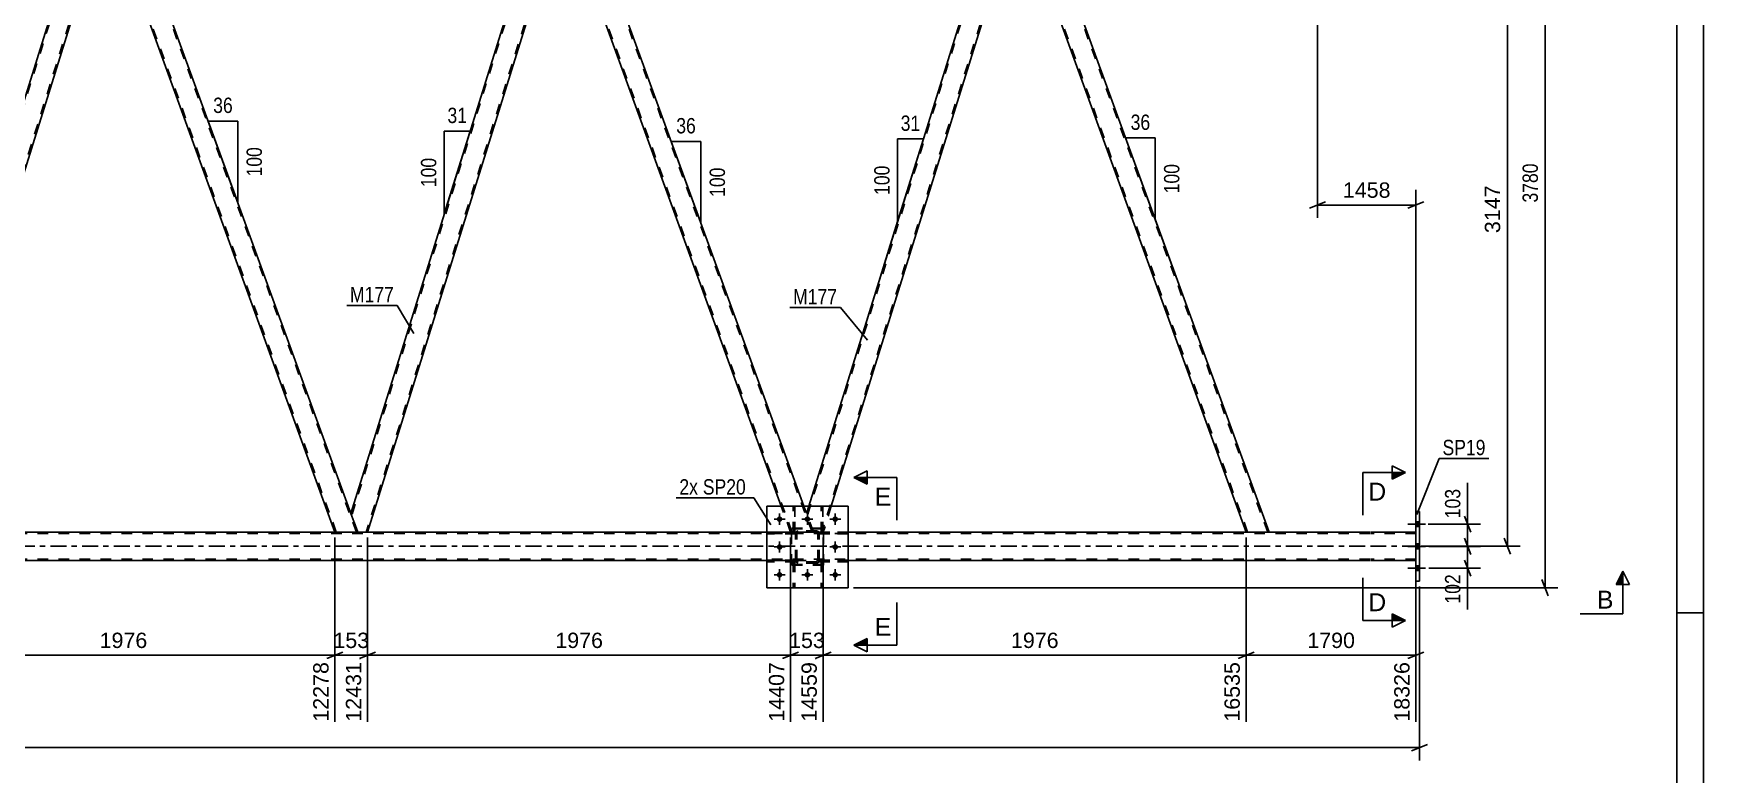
# Model space of a CAD drawing. Header units: millimetres. Extents: x 0 to 841, y 0 to 594.
# Drawn here: x 529 to 841, y 267.8 to 406.2 of the extents above; entities that cross this region are included whole.
import ezdxf

# ---------------------------------------------------------------- set-up
doc = ezdxf.new("R2010")
doc.units = ezdxf.units.MM
doc.linetypes.add('DXK_LINE_DOT2', pattern=[3.9198, 1.9599, -1.9599])
doc.linetypes.add('DXK_LINE_DOT3', pattern=[5.9187, 2.979, -0.9799, 0.9799, -0.9799])
doc.styles.add('Arial', font='ARIAL.TTF', dxfattribs={"height": 0.2})
doc.styles.add('Arial Narrow', font='ARIALN.TTF', dxfattribs={"height": 0.2})

# ---------------------------------------------------------------- blocks, each defined once
blk = doc.blocks.new('Unknown-318892525-1113')
at = {"color": 5, "linetype": 'Continuous'}
for p, q in [((841, 0), (841, 594)), ((836, 5), (836, 589)), ((841, 298), (836, 298))]:
    blk.add_line(p, q, dxfattribs=at)
blk = doc.blocks.new('Part-318892525-4870 - 4655')
at = {"color": 7, "linetype": 'DXK_LINE_DOT2'}
for p, q in [((671.36, 313.04), (665.96, 313.04)), ((665.96, 312.72), (665.96, 313.04)), ((671.36, 312.72), (665.96, 312.72)), ((670.76, 312.72), (670.76, 313.04)), ((671.36, 313.04), (671.36, 312.72))]:
    blk.add_line(p, q, dxfattribs=at)
blk = doc.blocks.new('Part-318892525-4727 - 4655')
at = {"color": 2, "linetype": 'Continuous'}
for p, q in [((624.98, 434.28), (588.28, 316.53)), ((626.3, 434.28), (624.98, 434.28)), ((626.3, 434.28), (627.85, 430.03)), ((627.85, 430.03), (591.39, 313.06)), ((589.54, 313.06), (588.28, 316.53))]:
    blk.add_line(p, q, dxfattribs=at)
at = {"color": 7, "linetype": 'DXK_LINE_DOT2'}
for p, q in [((625.23, 434.28), (588.41, 316.16)), ((627.71, 430.4), (591.14, 313.06)), ((591.39, 313.06), (589.54, 313.06))]:
    blk.add_line(p, q, dxfattribs=at)
blk = doc.blocks.new('Part-318892525-4880 - 4655')
at = {"color": 2, "linetype": 'Continuous'}
for p, q in [((676.11, 317.88), (676.11, 317.88)), ((676.43, 317.88), (676.11, 317.88)), ((676.43, 317.88), (676.43, 317.88))]:
    blk.add_line(p, q, dxfattribs=at)
at = {"color": 7, "linetype": 'DXK_LINE_DOT2'}
for p, q in [((676.11, 313.04), (676.11, 317.88)), ((676.43, 313.04), (676.43, 317.88)), ((676.11, 313.64), (676.43, 313.64)), ((676.43, 313.04), (676.11, 313.04))]:
    blk.add_line(p, q, dxfattribs=at)
blk = doc.blocks.new('Part-318892525-4703 - 4655')
at = {"color": 2, "linetype": 'Continuous'}
for p, q in [((787.26, 303.92), (787.26, 316.92)), ((787.26, 316.92), (787.9, 316.92)), ((787.9, 316.92), (787.9, 303.92)), ((787.9, 303.92), (787.26, 303.92))]:
    blk.add_line(p, q, dxfattribs=at)
blk = doc.blocks.new('Part-318892525-4713 - 4655')
at = {"color": 2, "linetype": 'Continuous'}
for p, q in [((630.56, 434.28), (626.3, 434.28)), ((630.56, 434.28), (672.92, 317.88)), ((668.67, 317.88), (627.85, 430.03))]:
    blk.add_line(p, q, dxfattribs=at)
at = {"color": 7, "linetype": 'DXK_LINE_DOT2'}
for p, q in [((626.3, 434.28), (627.85, 430.03)), ((670.68, 313.06), (626.55, 434.28)), ((626.55, 434.28), (626.57, 434.28)), ((674.42, 313.06), (630.3, 434.28)), ((670.42, 313.06), (668.67, 317.88)), ((674.68, 313.06), (672.92, 317.88)), ((674.68, 313.06), (670.42, 313.06))]:
    blk.add_line(p, q, dxfattribs=at)
blk = doc.blocks.new('Part-318892525-4718 - 4655')
at = {"color": 7, "linetype": 'DXK_LINE_DOT2'}
for p, q in [((715.69, 434.28), (711.43, 434.28)), ((712.98, 430.03), (711.43, 434.28)), ((755.81, 313.06), (711.69, 434.28)), ((759.56, 313.06), (715.44, 434.28)), ((715.84, 433.88), (715.69, 434.28)), ((759.81, 313.06), (755.55, 313.06))]:
    blk.add_line(p, q, dxfattribs=at)
at = {"color": 2, "linetype": 'Continuous'}
for p, q in [((759.81, 313.06), (715.84, 433.88)), ((755.55, 313.06), (712.98, 430.03))]:
    blk.add_line(p, q, dxfattribs=at)
blk = doc.blocks.new('Part-318892525-4732 - 4655')
at = {"color": 7, "linetype": 'DXK_LINE_DOT2'}
for p, q in [((710.37, 434.28), (673.55, 316.16)), ((710.15, 434.28), (710.15, 434.28)), ((710.15, 434.28), (711.43, 434.28)), ((711.58, 433.88), (711.43, 434.28)), ((712.85, 430.4), (676.27, 313.06)), ((673.83, 317.88), (673.41, 316.53)), ((674.68, 313.06), (673.41, 316.53)), ((678.02, 317.88), (676.52, 313.06)), ((676.52, 313.06), (674.68, 313.06))]:
    blk.add_line(p, q, dxfattribs=at)
at = {"color": 2, "linetype": 'Continuous'}
for p, q in [((710.12, 434.28), (673.83, 317.88)), ((710.15, 434.28), (710.12, 434.28)), ((711.58, 433.88), (712.98, 430.03)), ((712.98, 430.03), (678.02, 317.88))]:
    blk.add_line(p, q, dxfattribs=at)
blk = doc.blocks.new('Part-318892525-4868 - 4655')
at = {"color": 7, "linetype": 'DXK_LINE_DOT2'}
for p, q in [((681.16, 307.84), (675.76, 307.84)), ((675.76, 307.84), (675.76, 307.52)), ((675.76, 307.52), (681.16, 307.52)), ((676.36, 307.52), (676.36, 307.84)), ((681.16, 307.52), (681.16, 307.84))]:
    blk.add_line(p, q, dxfattribs=at)
blk = doc.blocks.new('Part-318892525-4866 - 4655')
at = {"color": 7, "linetype": 'DXK_LINE_DOT2'}
for p, q in [((671.36, 307.84), (665.96, 307.84)), ((665.96, 307.84), (665.96, 307.52)), ((671.36, 307.52), (665.96, 307.52)), ((670.76, 307.52), (670.76, 307.84)), ((671.36, 307.52), (671.36, 307.84))]:
    blk.add_line(p, q, dxfattribs=at)
blk = doc.blocks.new('Part-318892525-4764 - 4655')
at = {"color": 7, "linetype": 'DXK_LINE_DOT2'}
for p, q in [((540.1, 434.28), (503.28, 316.16)), ((542.58, 430.4), (506, 313.06)), ((503.56, 317.88), (503.15, 316.53)), ((504.41, 313.06), (503.15, 316.53)), ((507.75, 317.88), (506.25, 313.06)), ((506.25, 313.06), (504.41, 313.06))]:
    blk.add_line(p, q, dxfattribs=at)
at = {"color": 2, "linetype": 'Continuous'}
for p, q in [((539.85, 434.28), (503.56, 317.88)), ((541.17, 434.28), (539.85, 434.28)), ((542.71, 430.03), (541.17, 434.28)), ((542.71, 430.03), (507.75, 317.88))]:
    blk.add_line(p, q, dxfattribs=at)
blk = doc.blocks.new('Part-318892525-4806 - 4655')
at = {"color": 2, "linetype": 'Continuous'}
for p, q in [((545.42, 434.28), (541.17, 434.28)), ((545.42, 434.28), (588.28, 316.53)), ((585.29, 313.06), (542.71, 430.03))]:
    blk.add_line(p, q, dxfattribs=at)
at = {"color": 7, "linetype": 'DXK_LINE_DOT2'}
for p, q in [((541.17, 434.28), (542.71, 430.03)), ((585.54, 313.06), (541.42, 434.28)), ((541.42, 434.28), (541.44, 434.28)), ((589.29, 313.06), (545.17, 434.28)), ((589.54, 313.06), (588.28, 316.53)), ((589.54, 313.06), (585.29, 313.06))]:
    blk.add_line(p, q, dxfattribs=at)
blk = doc.blocks.new('Bolt-318892525-4811 - 4655')
at = {"color": 1, "linetype": 'Continuous'}
for p, q in [((667.32, 315.48), (668.01, 315.48)), ((668.36, 316.52), (668.36, 315.83)), ((669.4, 315.48), (668.71, 315.48)), ((672.52, 315.48), (673.21, 315.48)), ((673.56, 316.52), (673.56, 315.83)), ((674.6, 315.48), (673.91, 315.48)), ((677.72, 315.48), (678.41, 315.48)), ((678.76, 316.52), (678.76, 315.83)), ((679.8, 315.48), (679.11, 315.48)), ((668.36, 314.44), (668.36, 315.13)), ((673.56, 314.44), (673.56, 315.13)), ((678.76, 314.44), (678.76, 315.13)), ((667.32, 310.28), (668.01, 310.28)), ((668.36, 311.32), (668.36, 310.63)), ((668.36, 309.24), (668.36, 309.93)), ((669.4, 310.28), (668.71, 310.28)), ((677.72, 310.28), (678.41, 310.28)), ((678.76, 311.32), (678.76, 310.63)), ((678.76, 309.24), (678.76, 309.93)), ((679.8, 310.28), (679.11, 310.28)), ((668.36, 306.12), (668.36, 305.43)), ((673.56, 306.12), (673.56, 305.43)), ((678.76, 306.12), (678.76, 305.43)), ((667.32, 305.08), (668.01, 305.08)), ((668.36, 304.04), (668.36, 304.73)), ((669.4, 305.08), (668.71, 305.08)), ((672.52, 305.08), (673.21, 305.08)), ((673.56, 304.04), (673.56, 304.73)), ((674.6, 305.08), (673.91, 305.08)), ((677.72, 305.08), (678.41, 305.08)), ((678.76, 304.04), (678.76, 304.73)), ((679.8, 305.08), (679.11, 305.08))]:
    blk.add_line(p, q, dxfattribs=at)
blk = doc.blocks.new('Bolt-318892525-4812 - 4655')
at = {"linetype": 'Continuous'}
for points in [[(668.88, 315.48, -1), (667.84, 315.48, -1)], [(674.08, 315.48, -1), (673.04, 315.48, -1)], [(679.28, 315.48, -1), (678.24, 315.48, -1)], [(668.88, 310.28, -1), (667.84, 310.28, -1)], [(679.28, 310.28, -1), (678.24, 310.28, -1)], [(668.88, 305.08, -1), (667.84, 305.08, -1)], [(674.08, 305.08, -1), (673.04, 305.08, -1)], [(679.28, 305.08, -1), (678.24, 305.08, -1)]]:
    blk.add_hatch(color=1, dxfattribs=at).paths.add_polyline_path(points)
at = {"color": 1, "linetype": 'Continuous'}
for p, q in [((669.4, 315.48), (667.32, 315.48)), ((668.36, 316.52), (668.36, 314.44)), ((674.6, 315.48), (672.52, 315.48)), ((673.56, 316.52), (673.56, 314.44)), ((679.8, 315.48), (677.72, 315.48)), ((678.76, 316.52), (678.76, 314.44)), ((669.4, 310.28), (667.32, 310.28)), ((668.36, 311.32), (668.36, 309.24)), ((679.8, 310.28), (677.72, 310.28)), ((678.76, 311.32), (678.76, 309.24)), ((668.36, 306.12), (668.36, 304.04)), ((673.56, 306.12), (673.56, 304.04)), ((678.76, 306.12), (678.76, 304.04)), ((669.4, 305.08), (667.32, 305.08)), ((674.6, 305.08), (672.52, 305.08)), ((679.8, 305.08), (677.72, 305.08))]:
    blk.add_line(p, q, dxfattribs=at)
blk = doc.blocks.new('Part-318892525-4832 - 4655')
at = {"color": 7, "linetype": 'DXK_LINE_DOT2'}
for p, q in [((671.36, 312.8), (671.4, 312.98)), ((671.4, 312.98), (671.36, 312.8)), ((671.36, 307.76), (671.36, 312.8)), ((671.6, 312.8), (671.62, 312.89)), ((671.6, 307.76), (671.6, 312.8)), ((671.62, 312.89), (671.67, 312.97)), ((671.66, 313.24), (671.84, 313.28)), ((671.84, 313.28), (671.66, 313.24)), ((671.67, 312.97), (671.75, 313.02)), ((671.75, 313.02), (671.84, 313.04)), ((675.28, 313.28), (671.84, 313.28)), ((671.84, 313.04), (675.28, 313.04)), ((675.28, 313.28), (675.46, 313.24)), ((675.46, 313.24), (675.28, 313.28)), ((675.28, 313.04), (675.37, 313.02)), ((675.37, 313.02), (675.45, 312.97)), ((675.45, 312.97), (675.5, 312.89)), ((675.5, 312.89), (675.52, 312.8)), ((675.52, 307.76), (675.52, 312.8)), ((675.72, 312.98), (675.76, 312.8)), ((675.76, 312.8), (675.72, 312.98)), ((675.76, 307.76), (675.76, 312.8)), ((671.4, 307.58), (671.36, 307.76)), ((671.36, 307.76), (671.4, 307.58)), ((671.62, 307.67), (671.6, 307.76)), ((671.67, 307.59), (671.62, 307.67)), ((671.84, 307.28), (671.66, 307.32)), ((671.66, 307.32), (671.84, 307.28)), ((671.75, 307.54), (671.67, 307.59)), ((671.84, 307.52), (671.75, 307.54)), ((675.28, 307.52), (671.84, 307.52)), ((675.28, 307.28), (671.84, 307.28)), ((675.37, 307.54), (675.28, 307.52)), ((675.46, 307.32), (675.28, 307.28)), ((675.28, 307.28), (675.46, 307.32)), ((675.45, 307.59), (675.37, 307.54)), ((675.5, 307.67), (675.45, 307.59)), ((675.52, 307.76), (675.5, 307.67)), ((675.76, 307.76), (675.72, 307.58)), ((675.72, 307.58), (675.76, 307.76))]:
    blk.add_line(p, q, dxfattribs=at)
at = {"color": 7, "linetype": 'DXK_LINE_DOT3'}
blk.add_line((673.56, 310.28), (673.56, 310.28), dxfattribs=at)
at = {"color": 7, "linetype": 'DXK_LINE_DOT2'}
for centre, start, end in [((671.84, 312.8), 112.5, 157.5), ((671.84, 312.8), 112.5, 157.5), ((675.28, 312.8), 22.5, 67.5), ((675.28, 312.8), 22.5, 67.5), ((671.84, 307.76), 202.5, 247.5), ((671.84, 307.76), 202.5, 247.5), ((675.28, 307.76), 292.5, 337.5), ((675.28, 307.76), 292.5, 337.5)]:
    blk.add_arc(centre, 0.48, start, end, dxfattribs=at)
blk = doc.blocks.new('Part-318892525-4838 - 4655')
at = {"color": 7, "linetype": 'DXK_LINE_DOT2'}
for p, q in [((676.56, 313.81), (670.56, 313.81)), ((670.56, 307.01), (670.56, 313.81)), ((676.56, 307.01), (676.56, 313.81)), ((676.56, 307.01), (670.56, 307.01))]:
    blk.add_line(p, q, dxfattribs=at)
blk = doc.blocks.new('Part-318892525-4839 - 4655')
at = {"color": 7, "linetype": 'DXK_LINE_DOT2'}
for p, q in [((671.36, 312.8), (671.4, 312.98)), ((671.4, 312.98), (671.36, 312.8)), ((671.36, 307.76), (671.36, 312.8)), ((671.6, 312.8), (671.62, 312.89)), ((671.6, 307.76), (671.6, 312.8)), ((671.62, 312.89), (671.67, 312.97)), ((671.66, 313.24), (671.84, 313.28)), ((671.84, 313.28), (671.66, 313.24)), ((671.67, 312.97), (671.75, 313.02)), ((671.75, 313.02), (671.84, 313.04)), ((675.28, 313.28), (671.84, 313.28)), ((671.84, 313.04), (675.28, 313.04)), ((675.28, 313.28), (675.46, 313.24)), ((675.46, 313.24), (675.28, 313.28)), ((675.28, 313.04), (675.37, 313.02)), ((675.37, 313.02), (675.45, 312.97)), ((675.45, 312.97), (675.5, 312.89)), ((675.5, 312.89), (675.52, 312.8)), ((675.52, 307.76), (675.52, 312.8)), ((675.72, 312.98), (675.76, 312.8)), ((675.76, 312.8), (675.72, 312.98)), ((675.76, 307.76), (675.76, 312.8)), ((671.4, 307.58), (671.36, 307.76)), ((671.36, 307.76), (671.4, 307.58)), ((671.62, 307.67), (671.6, 307.76)), ((671.67, 307.59), (671.62, 307.67)), ((671.84, 307.28), (671.66, 307.32)), ((671.66, 307.32), (671.84, 307.28)), ((671.75, 307.54), (671.67, 307.59)), ((671.84, 307.52), (671.75, 307.54)), ((675.28, 307.52), (671.84, 307.52)), ((675.28, 307.28), (671.84, 307.28)), ((675.37, 307.54), (675.28, 307.52)), ((675.46, 307.32), (675.28, 307.28)), ((675.28, 307.28), (675.46, 307.32)), ((675.45, 307.59), (675.37, 307.54)), ((675.5, 307.67), (675.45, 307.59)), ((675.52, 307.76), (675.5, 307.67)), ((675.76, 307.76), (675.72, 307.58)), ((675.72, 307.58), (675.76, 307.76))]:
    blk.add_line(p, q, dxfattribs=at)
at = {"color": 7, "linetype": 'DXK_LINE_DOT3'}
blk.add_line((673.56, 310.28), (673.56, 310.28), dxfattribs=at)
at = {"color": 7, "linetype": 'DXK_LINE_DOT2'}
for centre, start, end in [((671.84, 312.8), 112.5, 157.5), ((671.84, 312.8), 112.5, 157.5), ((675.28, 312.8), 22.5, 67.5), ((675.28, 312.8), 22.5, 67.5), ((671.84, 307.76), 202.5, 247.5), ((671.84, 307.76), 202.5, 247.5), ((675.28, 307.76), 292.5, 337.5), ((675.28, 307.76), 292.5, 337.5)]:
    blk.add_arc(centre, 0.48, start, end, dxfattribs=at)
blk = doc.blocks.new('Part-318892525-4840 - 4655')
at = {"color": 7, "linetype": 'DXK_LINE_DOT2'}
for p, q in [((670.91, 307.52), (671.23, 307.52)), ((670.91, 307.52), (670.91, 302.68)), ((670.91, 306.92), (671.23, 306.92)), ((671.23, 307.52), (671.23, 302.68)), ((671.23, 302.68), (670.91, 302.68))]:
    blk.add_line(p, q, dxfattribs=at)
blk = doc.blocks.new('Part-318892525-4841 - 4655')
at = {"color": 7, "linetype": 'DXK_LINE_DOT2'}
for p, q in [((676.11, 307.52), (676.43, 307.52)), ((676.11, 307.52), (676.11, 302.68)), ((676.11, 306.92), (676.43, 306.92)), ((676.43, 307.52), (676.43, 302.68)), ((676.43, 302.68), (676.11, 302.68))]:
    blk.add_line(p, q, dxfattribs=at)
blk = doc.blocks.new('Part-318892525-4843 - 4655')
at = {"color": 7, "linetype": 'DXK_LINE_DOT2'}
for p, q in [((675.76, 307.52), (675.76, 307.84)), ((675.76, 307.84), (681.16, 307.84)), ((681.16, 307.52), (675.76, 307.52)), ((676.36, 307.52), (676.36, 307.84)), ((681.16, 307.84), (681.16, 307.52))]:
    blk.add_line(p, q, dxfattribs=at)
blk = doc.blocks.new('Part-318892525-4844 - 4655')
at = {"color": 7, "linetype": 'DXK_LINE_DOT2'}
for p, q in [((675.76, 312.72), (675.76, 313.04)), ((675.76, 313.04), (681.16, 313.04)), ((681.16, 312.72), (675.76, 312.72)), ((676.36, 312.72), (676.36, 313.04)), ((681.16, 313.04), (681.16, 312.72))]:
    blk.add_line(p, q, dxfattribs=at)
blk = doc.blocks.new('Part-318892525-4849 - 4655')
at = {"color": 7, "linetype": 'DXK_LINE_DOT2'}
for p, q in [((665.96, 302.68), (665.96, 317.88)), ((665.96, 317.88), (681.16, 317.88)), ((681.16, 317.88), (681.16, 302.68)), ((681.16, 302.68), (665.96, 302.68))]:
    blk.add_line(p, q, dxfattribs=at)
blk = doc.blocks.new('Part-318892525-4854 - 4655')
at = {"color": 2, "linetype": 'Continuous'}
for p, q in [((681.16, 317.88), (665.96, 317.88)), ((665.96, 317.88), (665.96, 302.68)), ((681.16, 302.68), (681.16, 317.88)), ((665.96, 302.68), (681.16, 302.68))]:
    blk.add_line(p, q, dxfattribs=at)
blk = doc.blocks.new('Part-318892525-4865 - 4655')
at = {"color": 7, "linetype": 'DXK_LINE_DOT2'}
for p, q in [((676.11, 313.04), (676.11, 317.88)), ((676.11, 317.88), (676.43, 317.88)), ((676.43, 317.88), (676.43, 313.04)), ((676.11, 313.64), (676.43, 313.64)), ((676.43, 313.04), (676.11, 313.04))]:
    blk.add_line(p, q, dxfattribs=at)
blk = doc.blocks.new('Part-318892525-4867 - 4655')
at = {"color": 7, "linetype": 'DXK_LINE_DOT2'}
for p, q in [((671.36, 313.04), (665.96, 313.04)), ((665.96, 313.04), (665.96, 312.72)), ((671.36, 312.72), (665.96, 312.72)), ((670.76, 312.72), (670.76, 313.04)), ((671.36, 312.72), (671.36, 313.04))]:
    blk.add_line(p, q, dxfattribs=at)
blk = doc.blocks.new('Part-318892525-4869 - 4655')
at = {"color": 7, "linetype": 'DXK_LINE_DOT2'}
for p, q in [((681.16, 313.04), (675.76, 313.04)), ((675.76, 313.04), (675.76, 312.72)), ((675.76, 312.72), (681.16, 312.72)), ((676.36, 312.72), (676.36, 313.04)), ((681.16, 312.72), (681.16, 313.04))]:
    blk.add_line(p, q, dxfattribs=at)
blk = doc.blocks.new('Bolt-318892525-4873 - 4655')
at = {"linetype": 'Continuous'}
for points in [[(787.9, 314.08), (787.9, 314.96), (787.26, 314.96), (787.26, 314.08)], [(787.9, 314.08), (787.9, 314.96), (787.26, 314.96), (787.26, 314.08)], [(787.9, 314.08), (787.9, 314.96), (787.26, 314.96), (787.26, 314.08)], [(787.9, 309.96), (787.9, 310.84), (787.26, 310.84), (787.26, 309.96)], [(787.9, 309.96), (787.9, 310.84), (787.26, 310.84), (787.26, 309.96)], [(787.9, 305.88), (787.9, 306.76), (787.26, 306.76), (787.26, 305.88)], [(787.9, 305.88), (787.9, 306.76), (787.26, 306.76), (787.26, 305.88)], [(787.9, 305.88), (787.9, 306.76), (787.26, 306.76), (787.26, 305.88)]]:
    blk.add_hatch(color=1, dxfattribs=at).paths.add_polyline_path(points)
at = {"color": 1, "linetype": 'Continuous'}
for p, q in [((789.06, 314.52), (785.74, 314.52)), ((789.06, 314.52), (785.74, 314.52)), ((789.06, 314.52), (785.74, 314.52)), ((787.9, 314.96), (787.26, 314.96)), ((787.9, 314.96), (787.26, 314.96)), ((787.9, 314.96), (787.26, 314.96)), ((787.9, 314.08), (787.26, 314.08)), ((787.9, 314.08), (787.26, 314.08)), ((787.9, 314.08), (787.26, 314.08)), ((789.06, 310.4), (785.74, 310.4)), ((789.06, 310.4), (785.74, 310.4)), ((787.9, 310.84), (787.26, 310.84)), ((787.9, 310.84), (787.26, 310.84)), ((787.9, 309.96), (787.26, 309.96)), ((787.9, 309.96), (787.26, 309.96)), ((789.06, 306.32), (785.74, 306.32)), ((789.06, 306.32), (785.74, 306.32)), ((789.06, 306.32), (785.74, 306.32)), ((787.9, 306.76), (787.26, 306.76)), ((787.9, 306.76), (787.26, 306.76)), ((787.9, 306.76), (787.26, 306.76)), ((787.9, 305.88), (787.26, 305.88)), ((787.9, 305.88), (787.26, 305.88)), ((787.9, 305.88), (787.26, 305.88))]:
    blk.add_line(p, q, dxfattribs=at)
blk = doc.blocks.new('Part-318892525-4876 - 4655')
at = {"color": 7, "linetype": 'DXK_LINE_DOT2'}
for p, q in [((670.91, 313.04), (670.91, 317.88)), ((670.91, 317.88), (671.23, 317.88)), ((671.23, 317.88), (671.23, 313.04)), ((670.91, 313.64), (671.23, 313.64)), ((671.23, 313.04), (670.91, 313.04))]:
    blk.add_line(p, q, dxfattribs=at)
blk = doc.blocks.new('Part-318892525-4877 - 4655')
at = {"color": 7, "linetype": 'DXK_LINE_DOT2'}
for p, q in [((671.23, 307.52), (670.91, 307.52)), ((670.91, 307.52), (670.91, 302.68)), ((670.91, 306.92), (671.23, 306.92)), ((671.23, 307.52), (671.23, 302.68)), ((670.91, 302.68), (671.23, 302.68))]:
    blk.add_line(p, q, dxfattribs=at)
blk = doc.blocks.new('Part-318892525-4878 - 4655')
at = {"color": 7, "linetype": 'DXK_LINE_DOT2'}
for p, q in [((676.43, 307.52), (676.11, 307.52)), ((676.11, 307.52), (676.11, 302.68)), ((676.11, 306.92), (676.43, 306.92)), ((676.43, 307.52), (676.43, 302.68)), ((676.11, 302.68), (676.43, 302.68))]:
    blk.add_line(p, q, dxfattribs=at)
blk = doc.blocks.new('Part-318892525-4879 - 4655')
at = {"color": 2, "linetype": 'Continuous'}
for p, q in [((670.91, 317.88), (670.91, 317.88)), ((671.23, 317.88), (670.91, 317.88)), ((671.23, 317.88), (671.23, 317.88))]:
    blk.add_line(p, q, dxfattribs=at)
at = {"color": 7, "linetype": 'DXK_LINE_DOT2'}
for p, q in [((670.91, 313.04), (670.91, 317.88)), ((671.23, 313.04), (671.23, 317.88)), ((670.91, 313.64), (671.23, 313.64)), ((671.23, 313.04), (670.91, 313.04))]:
    blk.add_line(p, q, dxfattribs=at)
blk = doc.blocks.new('Part-318892525-4881 - 4655')
at = {"color": 7, "linetype": 'DXK_LINE_DOT2'}
for p, q in [((671.36, 307.84), (665.96, 307.84)), ((665.96, 307.52), (665.96, 307.84)), ((671.36, 307.52), (665.96, 307.52)), ((670.76, 307.52), (670.76, 307.84)), ((671.36, 307.84), (671.36, 307.52))]:
    blk.add_line(p, q, dxfattribs=at)
blk = doc.blocks.new('Part-318892525-5034 - 4655')
at = {"color": 7, "linetype": 'DXK_LINE_DOT2'}
for p, q in [((778.64, 312.82), (94.15, 312.82)), ((681.16, 313.06), (665.96, 313.06)), ((787.26, 312.82), (778.74, 312.82)), ((787.26, 307.78), (787.26, 313.06)), ((778.64, 308.02), (94.15, 308.02)), ((681.16, 307.78), (665.96, 307.78)), ((787.26, 308.02), (778.74, 308.02))]:
    blk.add_line(p, q, dxfattribs=at)
at = {"color": 2, "linetype": 'Continuous'}
for p, q in [((665.96, 313.06), (510.89, 313.06)), ((778.64, 313.06), (681.16, 313.06)), ((787.26, 313.06), (778.74, 313.06)), ((665.96, 307.78), (510.89, 307.78)), ((778.64, 307.78), (681.16, 307.78)), ((787.26, 307.78), (778.74, 307.78))]:
    blk.add_line(p, q, dxfattribs=at)
at = {"color": 7, "linetype": 'DXK_LINE_DOT3'}
for p, q in [((94.15, 310.42), (778.64, 310.42)), ((778.74, 310.42), (787.26, 310.42))]:
    blk.add_line(p, q, dxfattribs=at)
blk = doc.blocks.new('Part-318892525-5035 - 4655')
at = {"color": 7, "linetype": 'DXK_LINE_DOT2'}
for p, q in [((676.56, 313.68), (670.56, 313.68)), ((670.56, 306.88), (670.56, 313.68)), ((676.56, 306.88), (676.56, 313.68)), ((676.56, 306.88), (670.56, 306.88))]:
    blk.add_line(p, q, dxfattribs=at)
blk = doc.blocks.new('StraightDimension-318892525-5815 - 4655')
at = {"color": 7, "linetype": 'Continuous'}
for p, q in [((670.42, 312.06), (670.42, 277.65)), ((676.52, 312.06), (676.52, 277.65)), ((668.92, 289.46), (671.92, 290.66)), ((678.02, 290.66), (675.02, 289.46)), ((670.42, 290.06), (676.52, 290.06))]:
    blk.add_line(p, q, dxfattribs=at)
at = {"color": 0}
blk.add_wipeout([(677.41, 290.81), (677.41, 295.01), (669.54, 295.01), (669.54, 290.81)], dxfattribs=at)
at = {"color": 3, "style": 'Arial'}
blk.add_text('153', height=2.865, dxfattribs=at).set_placement((670.14, 291.41))
at = {"color": 0, "linetype": 'Continuous'}
blk.add_wipeout([(675.92, 289.36), (671.72, 289.36), (671.72, 277.05), (675.92, 277.05)], dxfattribs=at)
at = {"color": 3, "linetype": 'Continuous', "style": 'Arial'}
blk.add_text('14559', height=2.865, rotation=90.0002, dxfattribs=at).set_placement((675.32, 277.65))
blk = doc.blocks.new('StraightDimension-318892525-5859 - 4655')
at = {"color": 7, "linetype": 'Continuous'}
for p, q in [((585.29, 312.06), (585.29, 277.65)), ((591.39, 312.06), (591.39, 277.65)), ((583.79, 289.46), (586.79, 290.66)), ((592.89, 290.66), (589.89, 289.46)), ((585.29, 290.06), (591.39, 290.06))]:
    blk.add_line(p, q, dxfattribs=at)
at = {"color": 0}
blk.add_wipeout([(592.27, 290.81), (592.27, 295.01), (584.4, 295.01), (584.4, 290.81)], dxfattribs=at)
at = {"color": 3, "style": 'Arial'}
blk.add_text('153', height=2.865, dxfattribs=at).set_placement((585, 291.41))
at = {"color": 0, "linetype": 'Continuous'}
blk.add_wipeout([(590.79, 289.36), (586.59, 289.36), (586.59, 277.05), (590.79, 277.05)], dxfattribs=at)
at = {"color": 3, "linetype": 'Continuous', "style": 'Arial'}
blk.add_text('12431', height=2.865, rotation=90.0002, dxfattribs=at).set_placement((590.19, 277.65))
blk = doc.blocks.new('StraightDimension-318892525-5780 - 4655')
at = {"color": 7, "linetype": 'Continuous'}
for p, q in [((755.55, 312.06), (755.55, 277.65)), ((787.26, 306.78), (787.26, 277.65)), ((757.05, 290.66), (754.05, 289.46)), ((785.76, 289.46), (788.76, 290.66)), ((755.55, 290.06), (787.26, 290.06))]:
    blk.add_line(p, q, dxfattribs=at)
at = {"color": 0}
blk.add_wipeout([(776.45, 290.81), (776.45, 295.01), (766.36, 295.01), (766.36, 290.81)], dxfattribs=at)
at = {"color": 0, "linetype": 'Continuous'}
blk.add_wipeout([(786.66, 289.36), (782.46, 289.36), (782.46, 277.05), (786.66, 277.05)], dxfattribs=at)
at = {"color": 3, "style": 'Arial'}
blk.add_text('1790', height=2.865, dxfattribs=at).set_placement((766.96, 291.41))
at = {"color": 3, "linetype": 'Continuous', "style": 'Arial'}
blk.add_text('18326', height=2.865, rotation=90.0002, dxfattribs=at).set_placement((786.06, 277.65))
blk = doc.blocks.new('AngleDimension-318892525-15347 - 4655')
at = {"color": 7, "linetype": 'Continuous'}
for p, q in [((738.55, 386.69), (733.01, 386.69)), ((738.55, 371.47), (733.01, 386.69)), ((738.55, 371.47), (738.55, 386.69)), ((742.47, 360.71), (738.55, 371.47))]:
    blk.add_line(p, q, dxfattribs=at)
at = {"color": 0}
for points in [[(738.21, 387.59), (738.21, 391.79), (733.35, 391.79), (733.35, 387.59)], [(743.65, 382.42), (739.45, 382.42), (739.45, 375.74), (743.65, 375.74)]]:
    blk.add_wipeout(points, dxfattribs=at)
at = {"color": 3, "style": 'Arial Narrow'}
blk.add_text('36', height=2.863, dxfattribs=at).set_placement((733.95, 388.19))
blk.add_text('100', height=2.863, rotation=90.0002, dxfattribs=at).set_placement((743.05, 376.34))
blk = doc.blocks.new('StraightDimension-318892525-5732 - 4655')
at = {"color": 7, "linetype": 'Continuous'}
for p, q in [((789.65, 310.4), (799.3, 310.4)), ((796.3, 311.9), (797.5, 308.9)), ((796.9, 306.32), (796.9, 310.4)), ((789.65, 306.32), (799.3, 306.32)), ((797.5, 304.82), (796.3, 307.82))]:
    blk.add_line(p, q, dxfattribs=at)
at = {"color": 0}
blk.add_wipeout([(796.15, 305.8), (791.95, 305.8), (791.95, 299.11), (796.15, 299.11)], dxfattribs=at)
at = {"color": 7, "linetype": 'Continuous'}
blk.add_line((796.9, 306.32), (796.9, 298.59), dxfattribs=at)
blk.add_line((796.9, 306.32), (796.9, 298.59), dxfattribs=at)
at = {"color": 3, "style": 'Arial Narrow'}
blk.add_text('102', height=2.863, rotation=90.0002, dxfattribs=at).set_placement((795.55, 299.71))
blk = doc.blocks.new('StraightDimension-318892525-15014 - 4655')
at = {"color": 7, "linetype": 'Continuous'}
for p, q in [((804.94, 434.78), (803.74, 437.78)), ((769.84, 436.28), (806.74, 436.28)), ((804.34, 310.42), (804.34, 436.28)), ((788.26, 310.42), (806.74, 310.42)), ((803.74, 311.92), (804.94, 308.92))]:
    blk.add_line(p, q, dxfattribs=at)
at = {"color": 0}
blk.add_wipeout([(803.59, 378.4), (799.39, 378.4), (799.39, 368.31), (803.59, 368.31)], dxfattribs=at)
at = {"color": 3, "style": 'Arial'}
blk.add_text('3147', height=2.865, rotation=90.0002, dxfattribs=at).set_placement((802.99, 368.91))
blk = doc.blocks.new('AngleDimension-318892525-5173 - 4655')
at = {"color": 7, "linetype": 'Continuous'}
for p, q in [((690.41, 386.51), (695.23, 386.51)), ((690.41, 371.05), (695.23, 386.51)), ((690.41, 371.05), (690.41, 386.51)), ((684.46, 351.99), (690.41, 371.05))]:
    blk.add_line(p, q, dxfattribs=at)
at = {"color": 0}
for points in [[(695.25, 387.41), (695.25, 391.61), (690.39, 391.61), (690.39, 387.41)], [(689.51, 382.12), (685.31, 382.12), (685.31, 375.44), (689.51, 375.44)]]:
    blk.add_wipeout(points, dxfattribs=at)
at = {"color": 3, "style": 'Arial Narrow'}
blk.add_text('31', height=2.863, dxfattribs=at).set_placement((690.99, 388.01))
blk.add_text('100', height=2.863, rotation=90.0002, dxfattribs=at).set_placement((688.91, 376.04))
blk = doc.blocks.new('AngleDimension-318892525-15319 - 4655')
at = {"color": 7, "linetype": 'Continuous'}
for p, q in [((566.04, 377.62), (561.6, 389.85)), ((567.14, 389.85), (561.6, 389.85)), ((567.14, 374.62), (561.6, 389.85)), ((567.14, 374.62), (567.14, 389.85))]:
    blk.add_line(p, q, dxfattribs=at)
at = {"color": 0}
for points in [[(566.79, 390.75), (566.79, 394.95), (561.94, 394.95), (561.94, 390.75)], [(572.24, 385.58), (568.04, 385.58), (568.04, 378.89), (572.24, 378.89)]]:
    blk.add_wipeout(points, dxfattribs=at)
at = {"color": 3, "style": 'Arial Narrow'}
blk.add_text('36', height=2.863, dxfattribs=at).set_placement((562.54, 391.35))
blk.add_text('100', height=2.863, rotation=90.0002, dxfattribs=at).set_placement((571.64, 379.49))
blk = doc.blocks.new('StraightDimension-318892525-5692 - 4655')
at = {"color": 7, "linetype": 'Continuous'}
for p, q in [((787.9, 302.92), (787.9, 270.41)), ((49.87, 272.81), (787.9, 272.81)), ((786.4, 272.21), (789.4, 273.41))]:
    blk.add_line(p, q, dxfattribs=at)
blk = doc.blocks.new('StraightDimension-318892525-5703 - 4655')
at = {"color": 7, "linetype": 'Continuous'}
for p, q in [((767.03, 453.88), (813.79, 453.88)), ((811.99, 452.38), (810.79, 455.38)), ((811.39, 302.68), (811.39, 453.88)), ((810.79, 304.18), (811.99, 301.18)), ((682.16, 302.68), (813.79, 302.68))]:
    blk.add_line(p, q, dxfattribs=at)
at = {"color": 0}
blk.add_wipeout([(810.64, 382.54), (806.44, 382.54), (806.44, 374.02), (810.64, 374.02)], dxfattribs=at)
at = {"color": 3, "style": 'Arial Narrow'}
blk.add_text('3780', height=2.863, rotation=90.0002, dxfattribs=at).set_placement((810.04, 374.62))
blk = doc.blocks.new('StraightDimension-318892525-5717 - 4655')
at = {"color": 7, "linetype": 'Continuous'}
for p, q in [((768.84, 433.28), (768.84, 371.76)), ((770.34, 374.76), (767.34, 373.56)), ((785.76, 373.56), (788.76, 374.76)), ((787.26, 314.06), (787.26, 377.01)), ((768.84, 374.16), (787.26, 374.16))]:
    blk.add_line(p, q, dxfattribs=at)
at = {"color": 0}
blk.add_wipeout([(783.1, 374.91), (783.1, 379.11), (773, 379.11), (773, 374.91)], dxfattribs=at)
at = {"color": 3, "style": 'Arial'}
blk.add_text('1458', height=2.865, dxfattribs=at).set_placement((773.6, 375.51))
blk = doc.blocks.new('StraightDimension-318892525-5722 - 4655')
at = {"color": 7, "linetype": 'Continuous'}
for p, q in [((796.3, 316.02), (797.5, 313.02)), ((789.57, 314.52), (799.3, 314.52)), ((796.9, 310.4), (796.9, 314.52)), ((789.65, 310.4), (799.3, 310.4)), ((797.5, 308.9), (796.3, 311.9))]:
    blk.add_line(p, q, dxfattribs=at)
at = {"color": 0}
blk.add_wipeout([(796.15, 321.73), (791.95, 321.73), (791.95, 315.05), (796.15, 315.05)], dxfattribs=at)
at = {"color": 7, "linetype": 'Continuous'}
blk.add_line((796.9, 314.52), (796.9, 322.26), dxfattribs=at)
blk.add_line((796.9, 314.52), (796.9, 322.26), dxfattribs=at)
at = {"color": 3, "style": 'Arial Narrow'}
blk.add_text('103', height=2.863, rotation=90.0002, dxfattribs=at).set_placement((795.55, 315.65))
blk = doc.blocks.new('StraightDimension-318892525-5795 - 4655')
at = {"color": 7, "linetype": 'Continuous'}
for p, q in [((676.52, 312.06), (676.52, 277.65)), ((755.55, 312.06), (755.55, 277.65)), ((678.02, 290.66), (675.02, 289.46)), ((754.05, 289.46), (757.05, 290.66)), ((676.52, 290.06), (755.55, 290.06))]:
    blk.add_line(p, q, dxfattribs=at)
at = {"color": 0}
blk.add_wipeout([(721.09, 290.81), (721.09, 295.01), (710.99, 295.01), (710.99, 290.81)], dxfattribs=at)
at = {"color": 0, "linetype": 'Continuous'}
blk.add_wipeout([(754.95, 289.36), (750.75, 289.36), (750.75, 277.05), (754.95, 277.05)], dxfattribs=at)
at = {"color": 3, "style": 'Arial'}
blk.add_text('1976', height=2.865, dxfattribs=at).set_placement((711.59, 291.41))
at = {"color": 3, "linetype": 'Continuous', "style": 'Arial'}
blk.add_text('16535', height=2.865, rotation=90.0002, dxfattribs=at).set_placement((754.35, 277.65))
blk = doc.blocks.new('StraightDimension-318892525-5835 - 4655')
at = {"color": 7, "linetype": 'Continuous'}
for p, q in [((591.39, 312.06), (591.39, 277.65)), ((670.42, 312.06), (670.42, 277.65)), ((592.89, 290.66), (589.89, 289.46)), ((668.92, 289.46), (671.92, 290.66)), ((591.39, 290.06), (670.42, 290.06))]:
    blk.add_line(p, q, dxfattribs=at)
at = {"color": 0}
blk.add_wipeout([(635.95, 290.81), (635.95, 295.01), (625.86, 295.01), (625.86, 290.81)], dxfattribs=at)
at = {"color": 0, "linetype": 'Continuous'}
blk.add_wipeout([(669.82, 289.36), (665.62, 289.36), (665.62, 277.05), (669.82, 277.05)], dxfattribs=at)
at = {"color": 3, "style": 'Arial'}
blk.add_text('1976', height=2.865, dxfattribs=at).set_placement((626.46, 291.41))
at = {"color": 3, "linetype": 'Continuous', "style": 'Arial'}
blk.add_text('14407', height=2.865, rotation=90.0002, dxfattribs=at).set_placement((669.22, 277.65))
blk = doc.blocks.new('StraightDimension-318892525-5883 - 4655')
at = {"color": 7, "linetype": 'Continuous'}
for p, q in [((506.25, 312.06), (506.25, 277.65)), ((585.29, 312.06), (585.29, 277.65)), ((507.75, 290.66), (504.75, 289.46)), ((583.79, 289.46), (586.79, 290.66)), ((506.25, 290.06), (585.29, 290.06))]:
    blk.add_line(p, q, dxfattribs=at)
at = {"color": 0}
blk.add_wipeout([(550.82, 290.81), (550.82, 295.01), (540.72, 295.01), (540.72, 290.81)], dxfattribs=at)
at = {"color": 0, "linetype": 'Continuous'}
blk.add_wipeout([(584.69, 289.36), (580.49, 289.36), (580.49, 277.05), (584.69, 277.05)], dxfattribs=at)
at = {"color": 3, "style": 'Arial'}
blk.add_text('1976', height=2.865, dxfattribs=at).set_placement((541.32, 291.41))
at = {"color": 3, "linetype": 'Continuous', "style": 'Arial'}
blk.add_text('12278', height=2.865, rotation=90.0002, dxfattribs=at).set_placement((584.09, 277.65))
blk = doc.blocks.new('AngleDimension-318892525-6175 - 4655')
at = {"color": 7, "linetype": 'Continuous'}
for p, q in [((605.72, 387.97), (610.54, 387.97)), ((605.72, 372.5), (610.54, 387.97)), ((605.72, 372.5), (605.72, 387.97)), ((610.05, 386.39), (610.54, 387.97))]:
    blk.add_line(p, q, dxfattribs=at)
at = {"color": 0}
for points in [[(610.56, 388.87), (610.56, 393.07), (605.71, 393.07), (605.71, 388.87)], [(604.82, 383.57), (600.62, 383.57), (600.62, 376.89), (604.82, 376.89)]]:
    blk.add_wipeout(points, dxfattribs=at)
at = {"color": 3, "style": 'Arial Narrow'}
blk.add_text('31', height=2.863, dxfattribs=at).set_placement((606.31, 389.47))
blk.add_text('100', height=2.863, rotation=90.0002, dxfattribs=at).set_placement((604.22, 377.49))
blk = doc.blocks.new('AngleDimension-318892525-15333 - 4655')
at = {"color": 7, "linetype": 'Continuous'}
for p, q in [((650.94, 378.28), (648.12, 386.04)), ((653.66, 386.04), (648.12, 386.04)), ((653.66, 370.81), (648.12, 386.04)), ((653.66, 370.81), (653.66, 386.04))]:
    blk.add_line(p, q, dxfattribs=at)
at = {"color": 0}
for points in [[(653.32, 386.94), (653.32, 391.14), (648.46, 391.14), (648.46, 386.94)], [(658.76, 381.77), (654.56, 381.77), (654.56, 375.08), (658.76, 375.08)]]:
    blk.add_wipeout(points, dxfattribs=at)
at = {"color": 3, "style": 'Arial Narrow'}
blk.add_text('36', height=2.863, dxfattribs=at).set_placement((649.06, 387.54))
blk.add_text('100', height=2.863, rotation=90.0002, dxfattribs=at).set_placement((658.16, 375.68))
blk = doc.blocks.new('Mark-318892525-4699 - 4655')
at = {"color": 0}
blk.add_wipeout([(800.25, 327.43), (800.25, 330.43), (792.22, 330.43), (792.22, 327.43)], dxfattribs=at)
blk.add_wipeout([(800.25, 327.43), (800.25, 330.43), (792.22, 330.43), (792.22, 327.43)], dxfattribs=at)
at = {"color": 30, "linetype": 'Continuous'}
for p, q in [((787.45, 316.35), (791.62, 326.83)), ((791.62, 326.83), (800.85, 326.83))]:
    blk.add_line(p, q, dxfattribs=at)
at = {"color": 3, "style": 'Arial Narrow'}
blk.add_text('SP19', height=2.863, dxfattribs=at).set_placement((792.22, 327.43))
blk = doc.blocks.new('Mark-318892525-4723 - 4655')
at = {"color": 0}
blk.add_wipeout([(596.31, 356.01), (596.31, 359.01), (588.09, 359.01), (588.09, 356.01)], dxfattribs=at)
blk.add_wipeout([(596.31, 356.01), (596.31, 359.01), (588.09, 359.01), (588.09, 356.01)], dxfattribs=at)
at = {"color": 30, "linetype": 'Continuous'}
for p in [(587.49, 355.41), (600.04, 350.18)]:
    blk.add_line(p, (596.91, 355.41), dxfattribs=at)
at = {"color": 3, "style": 'Arial Narrow'}
blk.add_text('M177', height=2.863, dxfattribs=at).set_placement((588.09, 356.01))
blk = doc.blocks.new('Mark-318892525-4728 - 4655')
at = {"color": 0}
blk.add_wipeout([(679.12, 355.61), (679.12, 358.61), (670.89, 358.61), (670.89, 355.61)], dxfattribs=at)
blk.add_wipeout([(679.12, 355.61), (679.12, 358.61), (670.89, 358.61), (670.89, 355.61)], dxfattribs=at)
at = {"color": 30, "linetype": 'Continuous'}
for p in [(670.29, 355.01), (684.79, 348.94)]:
    blk.add_line(p, (679.72, 355.01), dxfattribs=at)
at = {"color": 3, "style": 'Arial Narrow'}
blk.add_text('M177', height=2.863, dxfattribs=at).set_placement((670.89, 355.61))
blk = doc.blocks.new('MarkSet-318892525-6421 - 4655')
at = {"color": 0}
blk.add_wipeout([(653.12, 320.08), (653.12, 323.08), (649.64, 323.08), (649.64, 320.08)], dxfattribs=at)
blk.add_wipeout([(653.12, 320.08), (653.12, 323.08), (649.64, 323.08), (649.64, 320.08)], dxfattribs=at)
blk.add_wipeout([(662.05, 320.08), (662.05, 323.08), (654.02, 323.08), (654.02, 320.08)], dxfattribs=at)
blk.add_wipeout([(662.05, 320.08), (662.05, 323.08), (654.02, 323.08), (654.02, 320.08)], dxfattribs=at)
at = {"color": 30, "linetype": 'Continuous'}
for p in [(649.04, 319.48), (666.7, 314.42)]:
    blk.add_line(p, (663.55, 319.48), dxfattribs=at)
at = {"color": 3, "style": 'Arial Narrow'}
for s, p in [('2x', (649.64, 320.08)), ('SP20', (654.02, 320.08))]:
    blk.add_text(s, height=2.863, dxfattribs=at).set_placement(p)
blk = doc.blocks.new('SectionMark-318892525-6335 - 4655')
at = {"color": 6, "linetype": 'Continuous'}
for p, q in [((682.24, 323.27), (684.74, 324.52)), ((690.24, 323.27), (682.24, 323.27)), ((690.24, 291.94), (682.24, 291.94)), ((684.74, 290.69), (682.24, 291.94))]:
    blk.add_line(p, q, dxfattribs=at)
at = {"color": 0, "linetype": 'Continuous'}
for points in [[(689.24, 318.02), (689.24, 321.52), (686.13, 321.52), (686.13, 318.02)], [(689.24, 293.69), (689.24, 297.19), (686.13, 297.19), (686.13, 293.69)]]:
    blk.add_wipeout(points, dxfattribs=at)
at = {"linetype": 'Continuous'}
for points in [[(684.74, 323.27), (684.74, 322.02), (682.24, 323.27)], [(684.74, 293.19), (684.74, 291.94), (682.24, 291.94)]]:
    blk.add_hatch(color=6, dxfattribs=at).paths.add_polyline_path(points)
at = {"color": 6, "linetype": 'Continuous'}
for p, q in [((682.24, 323.27), (684.74, 322.02)), ((684.74, 322.02), (684.74, 324.52)), ((690.24, 323.27), (690.24, 315.27)), ((690.24, 291.94), (690.24, 299.94)), ((682.24, 291.94), (684.74, 293.19)), ((684.74, 293.19), (684.74, 290.69))]:
    blk.add_line(p, q, dxfattribs=at)
at = {"color": 3, "linetype": 'Continuous', "style": 'Arial'}
for p in [(686.13, 318.02), (686.13, 293.69)]:
    blk.add_text('E', height=3.34, dxfattribs=at).set_placement(p)
blk = doc.blocks.new('SectionMark-318892525-6347 - 4655')
at = {"color": 6, "linetype": 'Continuous'}
for p, q in [((825.91, 297.78), (825.91, 305.78)), ((825.91, 305.78), (827.16, 303.28))]:
    blk.add_line(p, q, dxfattribs=at)
at = {"color": 0, "linetype": 'Continuous'}
blk.add_wipeout([(824.16, 298.78), (824.16, 302.28), (821.05, 302.28), (821.05, 298.78)], dxfattribs=at)
at = {"linetype": 'Continuous'}
blk.add_hatch(color=6, dxfattribs=at).paths.add_polyline_path([(825.91, 303.28), (824.66, 303.28), (825.91, 305.78)])
at = {"color": 6, "linetype": 'Continuous'}
for p, q in [((825.91, 305.78), (824.66, 303.28)), ((824.66, 303.28), (827.16, 303.28)), ((825.91, 297.78), (817.91, 297.78))]:
    blk.add_line(p, q, dxfattribs=at)
at = {"color": 3, "linetype": 'Continuous', "style": 'Arial'}
blk.add_text('B', height=3.34, dxfattribs=at).set_placement((821.05, 298.78))
blk = doc.blocks.new('SectionMark-318892525-6349 - 4655')
at = {"color": 6, "linetype": 'Continuous'}
for p, q in [((782.83, 325.45), (785.33, 324.2)), ((777.33, 324.2), (785.33, 324.2)), ((777.33, 296.54), (785.33, 296.54)), ((785.33, 296.54), (782.83, 295.29))]:
    blk.add_line(p, q, dxfattribs=at)
at = {"color": 0, "linetype": 'Continuous'}
for points in [[(781.7, 318.95), (781.7, 322.45), (778.33, 322.45), (778.33, 318.95)], [(781.7, 298.29), (781.7, 301.79), (778.33, 301.79), (778.33, 298.29)]]:
    blk.add_wipeout(points, dxfattribs=at)
at = {"linetype": 'Continuous'}
for points in [[(782.83, 322.95), (782.83, 324.2), (785.33, 324.2)], [(782.83, 296.54), (782.83, 297.79), (785.33, 296.54)]]:
    blk.add_hatch(color=6, dxfattribs=at).paths.add_polyline_path(points)
at = {"color": 6, "linetype": 'Continuous'}
for p, q in [((782.83, 322.95), (782.83, 325.45)), ((777.33, 324.2), (777.33, 316.2)), ((785.33, 324.2), (782.83, 322.95)), ((777.33, 296.54), (777.33, 304.54)), ((785.33, 296.54), (782.83, 297.79)), ((782.83, 297.79), (782.83, 295.29))]:
    blk.add_line(p, q, dxfattribs=at)
at = {"color": 3, "linetype": 'Continuous', "style": 'Arial'}
for p in [(778.33, 318.95), (778.33, 298.29)]:
    blk.add_text('D', height=3.34, dxfattribs=at).set_placement(p)

msp = doc.modelspace()

# ---------------------------------------------------------------- block references
for name in ['Unknown-318892525-1113', 'Part-318892525-4764 - 4655', 'Part-318892525-4806 - 4655', 'Part-318892525-4727 - 4655', 'Part-318892525-4713 - 4655', 'Part-318892525-4732 - 4655', 'Part-318892525-4718 - 4655', 'Part-318892525-4849 - 4655', 'Part-318892525-4854 - 4655', 'Bolt-318892525-4811 - 4655', 'Bolt-318892525-4812 - 4655', 'Part-318892525-4876 - 4655', 'Part-318892525-4879 - 4655', 'Part-318892525-4880 - 4655', 'Part-318892525-4865 - 4655', 'Part-318892525-4703 - 4655', 'Part-318892525-5034 - 4655', 'Part-318892525-4870 - 4655', 'Part-318892525-4867 - 4655', 'Part-318892525-4838 - 4655', 'Part-318892525-5035 - 4655', 'Part-318892525-4832 - 4655', 'Part-318892525-4839 - 4655', 'Part-318892525-4844 - 4655', 'Part-318892525-4869 - 4655', 'Bolt-318892525-4873 - 4655', 'Part-318892525-4866 - 4655', 'Part-318892525-4881 - 4655', 'Part-318892525-4840 - 4655', 'Part-318892525-4877 - 4655', 'Part-318892525-4868 - 4655', 'Part-318892525-4843 - 4655', 'Part-318892525-4841 - 4655', 'Part-318892525-4878 - 4655']:
    msp.add_blockref(name, (0, 0))

# ---------------------------------------------------------------- next in the draw order: block references
for name in ['AngleDimension-318892525-15319 - 4655', 'AngleDimension-318892525-5173 - 4655', 'AngleDimension-318892525-15347 - 4655', 'StraightDimension-318892525-5859 - 4655', 'StraightDimension-318892525-5815 - 4655', 'StraightDimension-318892525-5780 - 4655']:
    msp.add_blockref(name, (0, 0))

# ---------------------------------------------------------------- next in the draw order: block references
msp.add_blockref('StraightDimension-318892525-5732 - 4655', (0, 0))

# ---------------------------------------------------------------- next in the draw order: block references
msp.add_blockref('StraightDimension-318892525-15014 - 4655', (0, 0))

# ---------------------------------------------------------------- next in the draw order: block references
msp.add_blockref('StraightDimension-318892525-5692 - 4655', (0, 0))

# ---------------------------------------------------------------- next in the draw order: block references
for name in ['StraightDimension-318892525-5703 - 4655', 'AngleDimension-318892525-6175 - 4655', 'AngleDimension-318892525-15333 - 4655', 'Mark-318892525-4723 - 4655', 'MarkSet-318892525-6421 - 4655', 'StraightDimension-318892525-5883 - 4655', 'StraightDimension-318892525-5835 - 4655']:
    msp.add_blockref(name, (0, 0))

# ---------------------------------------------------------------- next in the draw order: block references
for name in ['StraightDimension-318892525-5717 - 4655', 'Mark-318892525-4728 - 4655', 'StraightDimension-318892525-5795 - 4655']:
    msp.add_blockref(name, (0, 0))

# ---------------------------------------------------------------- next in the draw order: block references
for name in ['SectionMark-318892525-6335 - 4655', 'StraightDimension-318892525-5722 - 4655']:
    msp.add_blockref(name, (0, 0))

# ---------------------------------------------------------------- next in the draw order: block references
for name in ['Mark-318892525-4699 - 4655', 'SectionMark-318892525-6347 - 4655']:
    msp.add_blockref(name, (0, 0))

# ---------------------------------------------------------------- next in the draw order: block references
msp.add_blockref('SectionMark-318892525-6349 - 4655', (0, 0))

doc.saveas('drawing.dxf')
